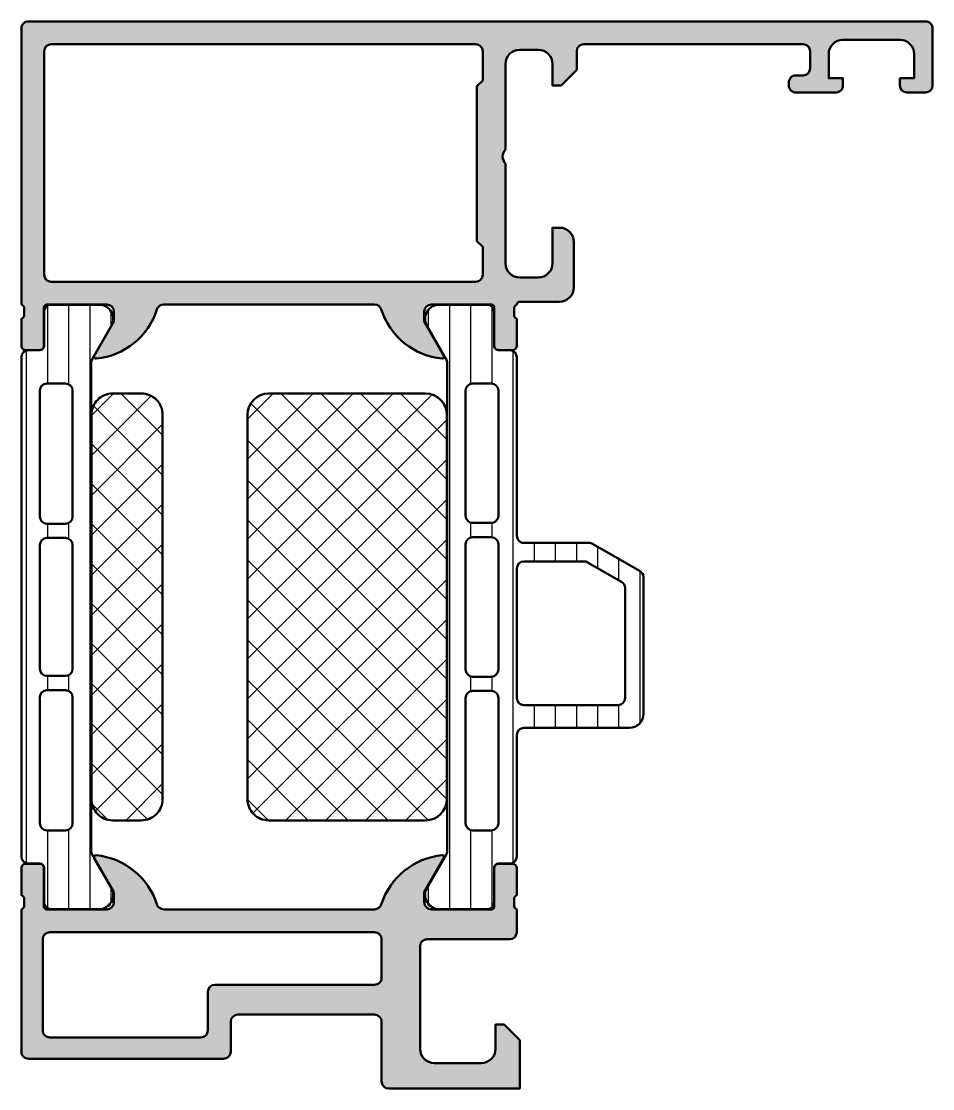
# Model space of a CAD drawing. Extents: x -39 to 25, y 0 to 75.
import ezdxf

# ---------------------------------------------------------------- set-up
doc = ezdxf.new("R2010")
doc.units = 0
for name, color, linetype, lineweight in [('0S-Alu contour', 7, 'Continuous', 50), ('0S-Alu hatch', 252, 'Continuous', 25), ('0S-Plastic contour', 254, 'Continuous', 50), ('0S-Plastic hatch', 253, 'Continuous', 25), ('0S-PT contour', 91, 'Continuous', 50), ('0S-PT hatch', 103, 'Continuous', 25)]:
    doc.layers.add(name, color=color, linetype=linetype, lineweight=lineweight)
pattern_1 = [(90, (0, 0), (-1.4859, 0), [])]
pattern_2 = [(135, (0, 0), (-1.403165018917055, -1.403165018917055), []), (225, (0, 0), (1.403165018917055, -1.403165018917055), [])]

# ---------------------------------------------------------------- blocks, each defined once
blk = doc.blocks.new('138400__D378C781_7FA8_4CEC_9BF6_702158DE0884_')
at = {"layer": '0S-Alu hatch'}
h = blk.add_hatch(color=256, dxfattribs=at)
edge = h.paths.add_edge_path()
edge.add_line((0, 72.9), (0, 71.60000000000001))
edge.add_line((0, 71.60000000000001), (-1.099999999999994, 70.5))
edge.add_line((-1.099999999999994, 70.5), (-1.699999999999995, 70.5))
edge.add_line((-1.699999999999995, 70.5), (-1.699999999999995, 72))
edge.add_arc((-2.699999999999995, 72), 1, 0, 90)
edge.add_line((-2.699999999999995, 73), (-3.999999999999992, 73))
edge.add_arc((-4, 72), 1, 89.99999999999959, 180)
edge.add_line((-5, 72), (-5, 66))
edge.add_arc((-4.474999999999994, 65.5), 0.7250000000000041, 136.3971810272967, 223.6028189727033)
edge.add_line((-5, 65), (-5, 58))
edge.add_arc((-4, 58), 1, 180, 270)
edge.add_line((-4, 57), (-2.699999999999995, 57))
edge.add_arc((-2.699999999999995, 58), 1, 270, 360)
edge.add_line((-1.699999999999995, 58), (-1.699999999999995, 60.5))
edge.add_line((-1.699999999999995, 60.5), (-1.199999999999995, 60.5))
edge.add_ellipse((-1.199999999999991, 59.49999999999999), major_axis=(-1.000000000000007, 0), ratio=1, start_angle=180, end_angle=270.0000000000002, ccw=False)
edge.add_line((-0.1999999999999815, 59.49999999999999), (-0.1999999999999886, 56.29999999999999))
edge.add_ellipse((-1.199999999999983, 56.29999999999999), major_axis=(-0.9999999999999944, 0), ratio=1, start_angle=89.99999999999932, end_angle=180, ccw=False)
edge.add_line((-1.199999999999995, 55.3), (-4, 55.30000000000001))
edge.add_arc((-4, 55.1), 0.2000000000000028, 90, 180)
edge.add_arc((-4.100000000000008, 54.81715728752538), 0.2999999999999976, 109.4712206344897, 180)
edge.add_line((-4.400000000000005, 54.81715728752538), (-4.399999999999998, 54.38284271247461))
edge.add_arc((-4.099999999999994, 54.38284271247461), 0.3000000000000043, 180, 250.5287793655075)
edge.add_line((-4.200000000000004, 54.1), (-4.200000000000002, 52.20000000000005))
edge.add_ellipse((-4.500000000000047, 52.20000000000004), major_axis=(-0.3000000000000451, 0), ratio=1, start_angle=90.00000000000239, end_angle=180, ccw=False)
edge.add_line((-4.500000000000035, 51.89999999999999), (-5.489999999999959, 51.9))
edge.add_ellipse((-5.489999999999964, 52.20000000000003), major_axis=(-0.3000000000000327, 0), ratio=1, start_angle=0, end_angle=90.00000000000102, ccw=False)
edge.add_line((-5.789999999999999, 52.20000000000004), (-5.789999999999999, 54.9))
edge.add_arc((-5.990000000000001, 54.90000000000001), 0.2000000000000028, 0, 89.99999999999797)
edge.add_line((-5.989999999999994, 55.10000000000001), (-10.19999999999999, 55.09999999999999))
edge.add_arc((-10.19999999999999, 54.59999999999999), 0.5, 89.99999999999959, 180)
edge.add_line((-10.69999999999999, 54.59999999999999), (-10.69999999999999, 53.9))
edge.add_line((-10.69999999999999, 53.9), (-9.318504542377632, 51.50717967697244))
edge.add_ellipse((-9.438119784648293, 51.43811978464829), major_axis=(-0.1381197846482973, 0), ratio=1, start_angle=84.37742244920759, end_angle=209.9999999999997, ccw=False)
edge.add_ellipse((-8.961776758826206, 56.2766088618478), major_axis=(-4.999999999999998, 0), ratio=1, start_angle=17.74841635607021, end_angle=84.37742244920668, ccw=False)
edge.add_arc((-14.19999999999999, 54.59999999999999), 0.499999999999996, 17.74841635607064, 90)
edge.add_line((-14.19999999999999, 55.09999999999998), (-29, 55.1))
edge.add_arc((-29.00000000000001, 54.59999999999999), 0.5, 89.99999999999959, 162.2515836439287)
edge.add_ellipse((-34.23822324117381, 56.27660886184782), major_axis=(-5.00000000000001, 0), ratio=1, start_angle=95.62257755079372, end_angle=162.2515836439298, ccw=False)
edge.add_ellipse((-33.76188021535172, 51.43811978464829), major_axis=(-0.138119784648289, 0), ratio=1, start_angle=-30.000000000005173, end_angle=95.62257755079861, ccw=False)
edge.add_line((-33.88149545762237, 51.50717967697245), (-32.50000000000001, 53.9))
edge.add_line((-32.50000000000001, 53.9), (-32.50000000000001, 54.6))
edge.add_arc((-33.00000000000001, 54.6), 0.5, 0, 90)
edge.add_line((-33.00000000000001, 55.1), (-37.21, 55.1))
edge.add_arc((-37.21, 54.9), 0.2000000000000028, 90, 180)
edge.add_line((-37.41, 54.9), (-37.41, 52.20000000000005))
edge.add_ellipse((-37.71000000000003, 52.20000000000003), major_axis=(-0.3000000000000256, 0), ratio=1, start_angle=89.99999999999733, end_angle=180, ccw=False)
edge.add_line((-37.71000000000004, 51.90000000000001), (-38.69999999999996, 51.90000000000001))
edge.add_ellipse((-38.69999999999997, 52.20000000000003), major_axis=(-0.3000000000000256, 0), ratio=1, start_angle=0, end_angle=90.00000000000267, ccw=False)
edge.add_line((-39, 52.20000000000005), (-39, 54.1))
edge.add_arc((-39.1, 54.38284271247462), 0.2999999999999976, 289.4712206344897, 360)
edge.add_line((-38.8, 54.38284271247462), (-38.8, 54.81715728752538))
edge.add_arc((-39.1, 54.81715728752538), 0.2999999999999971, 0, 70.5287793655103)
edge.add_line((-39, 55.1), (-39, 74.5))
edge.add_ellipse((-38.50000000000001, 74.50000000000001), major_axis=(-0.4999999999999929, 0), ratio=1, start_angle=269.9999999999992, end_angle=360, ccw=False)
edge.add_line((-38.5, 75), (24.50000000000001, 75))
edge.add_ellipse((24.50000000000001, 74.50000000000001), major_axis=(-0.4999999999999858, 0), ratio=1, start_angle=180, end_angle=270.0000000000004, ccw=False)
edge.add_line((25, 74.5), (25, 70.5))
edge.add_ellipse((24.50000000000001, 70.5), major_axis=(-0.4999999999999965, 0), ratio=1, start_angle=90.0000000000004, end_angle=180, ccw=False)
edge.add_line((24.50000000000001, 70), (23.2, 70))
edge.add_ellipse((23.20000000000002, 70.50000000000001), major_axis=(-0.5000000000000142, 0), ratio=1, start_angle=0, end_angle=89.9999999999975, ccw=False)
edge.add_line((22.70000000000001, 70.5), (22.70000000000001, 71))
edge.add_line((22.70000000000001, 71), (23.70000000000002, 71))
edge.add_line((23.70000000000002, 71), (23.70000000000002, 72.7))
edge.add_arc((22.70000000000002, 72.7), 1.000000000000007, 0, 90)
edge.add_line((22.70000000000002, 73.70000000000002), (18.69999999999999, 73.7))
edge.add_arc((18.7, 72.7), 1, 90.0000000000004, 180)
edge.add_line((17.7, 72.70000000000002), (17.7, 71))
edge.add_line((17.7, 71), (18.7, 71))
edge.add_line((18.7, 71), (18.7, 70.5))
edge.add_ellipse((18.2, 70.5), major_axis=(-0.4999999999999965, 0), ratio=1, start_angle=89.9999999999996, end_angle=180, ccw=False)
edge.add_line((18.2, 70), (15.4, 70))
edge.add_ellipse((15.4, 70.5), major_axis=(-0.5, 0), ratio=1, start_angle=0, end_angle=90.0000000000004, ccw=False)
edge.add_line((14.9, 70.5), (14.9, 70.7))
edge.add_ellipse((15.4, 70.7), major_axis=(-0.4999999999999965, 0), ratio=1, start_angle=269.9999999999996, end_angle=360, ccw=False)
edge.add_line((15.4, 71.2), (15.90000000000001, 71.2))
edge.add_arc((15.9, 71.7), 0.5, 270.0000000000008, 360)
edge.add_line((16.4, 71.69999999999999), (16.4, 72.9))
edge.add_arc((15.9, 72.9), 0.5, 0, 89.9999999999992)
edge.add_line((15.90000000000001, 73.4), (0.5, 73.4))
edge.add_arc((0.5, 72.9), 0.5, 90, 180)
edge = h.paths.add_edge_path()
edge.add_line((-7.099999999999994, 73.4), (-36.9, 73.4))
edge.add_arc((-36.9, 72.9), 0.5, 90, 180)
edge.add_line((-37.4, 72.9), (-37.4, 57.19999999999998))
edge.add_arc((-36.9, 57.19999999999998), 0.5, 180, 270)
edge.add_line((-36.9, 56.69999999999999), (-7.099999999999994, 56.69999999999999))
edge.add_arc((-7.099999999999994, 57.19999999999999), 0.5, 270, 360)
edge.add_line((-6.599999999999994, 57.19999999999999), (-6.599999999999994, 59.15))
edge.add_line((-6.599999999999994, 59.15), (-7, 59.55))
edge.add_line((-7, 59.55), (-7, 70.45))
edge.add_line((-7, 70.45), (-6.599999999999994, 70.85))
edge.add_line((-6.599999999999994, 70.85), (-6.599999999999994, 72.9))
edge.add_arc((-7.099999999999994, 72.9), 0.5, 0, 90)
at = {"layer": '0S-Alu contour', "color": 7}
for points in [[(-39, 55.1), (-39, 74.5)], [(-38.5, 75), (24.50000000000001, 75)], [(25, 74.5), (25, 70.5)], [(22.70000000000002, 73.70000000000002), (18.69999999999999, 73.7)], [(-37.4, 72.9), (-37.4, 57.19999999999998)], [(-7.099999999999994, 73.4), (-36.9, 73.4)], [(-6.599999999999994, 57.19999999999999), (-6.599999999999994, 59.15), (-7, 59.55), (-7, 70.45), (-6.599999999999994, 70.85), (-6.599999999999994, 72.9)], [(-2.699999999999995, 73), (-3.999999999999992, 73)], [(0, 72.9), (0, 71.60000000000001), (-1.099999999999994, 70.5), (-1.699999999999995, 70.5), (-1.699999999999995, 72)], [(15.90000000000001, 73.4), (0.5, 73.4)], [(16.4, 71.69999999999999), (16.4, 72.9)], [(17.7, 72.70000000000002), (17.7, 71), (18.7, 71), (18.7, 70.5)], [(22.70000000000001, 70.5), (22.70000000000001, 71), (23.70000000000002, 71), (23.70000000000002, 72.7)], [(-5, 72), (-5, 66)], [(14.9, 70.5), (14.9, 70.7)], [(15.4, 71.2), (15.90000000000001, 71.2)], [(18.2, 70), (15.4, 70)], [(24.50000000000001, 70), (23.2, 70)], [(-5, 65), (-5, 58)], [(-1.699999999999995, 58), (-1.699999999999995, 60.5), (-1.199999999999995, 60.5)], [(-0.1999999999999815, 59.49999999999999), (-0.1999999999999886, 56.29999999999999)], [(-36.9, 56.69999999999999), (-7.099999999999994, 56.69999999999999)], [(-4, 57), (-2.699999999999995, 57)], [(-38.8, 54.38284271247462), (-38.8, 54.81715728752538)], [(-37.41, 54.9), (-37.41, 52.20000000000005)], [(-33.00000000000001, 55.1), (-37.21, 55.1)], [(-14.19999999999999, 55.09999999999998), (-29, 55.1)], [(-5.989999999999994, 55.10000000000001), (-10.19999999999999, 55.09999999999999)], [(-5.789999999999999, 52.20000000000004), (-5.789999999999999, 54.9)], [(-4.400000000000005, 54.81715728752538), (-4.399999999999998, 54.38284271247461)], [(-1.199999999999995, 55.3), (-4, 55.30000000000001)], [(-39, 52.20000000000005), (-39, 54.1)], [(-33.88149545762237, 51.50717967697245), (-32.50000000000001, 53.9), (-32.50000000000001, 54.6)], [(-10.69999999999999, 54.59999999999999), (-10.69999999999999, 53.9), (-9.318504542377632, 51.50717967697244)], [(-4.200000000000004, 54.1), (-4.200000000000002, 52.20000000000005)], [(-37.71000000000004, 51.90000000000001), (-38.69999999999996, 51.90000000000001)], [(-4.500000000000035, 51.89999999999999), (-5.489999999999959, 51.9)]]:
    blk.add_lwpolyline(points, dxfattribs=at)
at = {"layer": '0S-Alu contour', "color": 7, "extrusion": (0, 0, -1)}
for centre, radius, start, end in [((38.50000000000001, 74.50000000000001), 0.4999999999999929, 0, 90.00000000000081), ((-24.50000000000001, 74.50000000000001), 0.4999999999999858, 89.99999999999959, 180), ((-15.4, 70.7), 0.4999999999999965, 0, 90.0000000000004), ((-15.4, 70.5), 0.5, 269.9999999999996, 0), ((-18.2, 70.5), 0.4999999999999965, 180, 270.0000000000004), ((-23.20000000000002, 70.50000000000001), 0.5000000000000142, 270.0000000000025, 0), ((-24.50000000000001, 70.5), 0.4999999999999965, 180, 269.9999999999996), ((1.199999999999991, 59.49999999999999), 1.000000000000007, 89.99999999999979, 180), ((1.199999999999983, 56.29999999999999), 0.9999999999999944, 180, 270.0000000000007), ((34.23822324117381, 56.27660886184782), 5.00000000000001, 197.7484163560703, 264.3774224492063), ((8.961776758826206, 56.2766088618478), 4.999999999999998, 275.6225775507933, 342.2515836439298), ((38.69999999999997, 52.20000000000003), 0.3000000000000256, 269.9999999999973, 0), ((37.71000000000003, 52.20000000000003), 0.3000000000000256, 180, 270.0000000000027), ((5.489999999999964, 52.20000000000003), 0.3000000000000327, 269.999999999999, 0), ((4.500000000000047, 52.20000000000004), 0.3000000000000451, 180, 269.9999999999976), ((33.76188021535172, 51.43811978464829), 0.138119784648289, 264.3774224492014, 30.00000000000521), ((9.438119784648293, 51.43811978464829), 0.1381197846482973, 150.0000000000003, 275.6225775507925)]:
    blk.add_arc(centre, radius, start, end, dxfattribs=at)
at = {"layer": '0S-Alu contour', "color": 7}
for centre, radius, start, end in [((18.7, 72.7), 1, 90.0000000000004, 180), ((22.70000000000002, 72.7), 1.000000000000007, 0, 90), ((-36.9, 72.9), 0.5, 90, 180), ((-7.099999999999994, 72.9), 0.5, 0, 90), ((-4, 72), 1, 89.99999999999959, 180), ((-2.699999999999995, 72), 1, 0, 90), ((0.5, 72.9), 0.5, 90, 180), ((15.9, 72.9), 0.5, 0, 89.9999999999992), ((15.9, 71.7), 0.5, 270.0000000000008, 0), ((-4.474999999999994, 65.5), 0.7250000000000041, 136.3971810272967, 223.6028189727033), ((-4, 58), 1, 180, 270), ((-2.699999999999995, 58), 1, 270, 0), ((-36.9, 57.19999999999998), 0.5, 180, 270), ((-7.099999999999994, 57.19999999999999), 0.5, 270, 0), ((-39.1, 54.81715728752538), 0.2999999999999971, 0, 70.5287793655103), ((-37.21, 54.9), 0.2000000000000028, 90, 180), ((-33.00000000000001, 54.6), 0.5, 0, 90), ((-29.00000000000001, 54.59999999999999), 0.5, 89.99999999999959, 162.2515836439287), ((-14.19999999999999, 54.59999999999999), 0.499999999999996, 17.74841635607064, 90), ((-10.19999999999999, 54.59999999999999), 0.5, 89.99999999999959, 180), ((-5.990000000000001, 54.90000000000001), 0.2000000000000028, 0, 89.99999999999797), ((-4.100000000000008, 54.81715728752538), 0.2999999999999976, 109.4712206344897, 180), ((-4, 55.1), 0.2000000000000028, 90, 180), ((-39.1, 54.38284271247462), 0.2999999999999976, 289.4712206344897, 0), ((-4.099999999999994, 54.38284271247461), 0.3000000000000043, 180, 250.5287793655075)]:
    blk.add_arc(centre, radius, start, end, dxfattribs=at)
blk = doc.blocks.new('278259__9DA63915_73F5_486A_BF5D_481E391DD0F0___02568D2D_5A4B_459D_9251_1AAF3E02146F_')
at = {"layer": '0S-Plastic hatch'}
h = blk.add_hatch(dxfattribs=at)
h.set_pattern_fill('ANSI31', color=256, scale=0.4680000000000001, angle=45, style=0)
h.set_pattern_definition(pattern_1)
edge = h.paths.add_edge_path()
edge.add_line((1.116025403784441, 38.28301270189222), (4.450000000000002, 36.35814157129579))
edge.add_ellipse((4.200000000000002, 35.92512886940357), major_axis=(-0.4999999999999984, 0), ratio=1, start_angle=180, end_angle=240.00000000000028, ccw=False)
edge.add_line((4.700000000000001, 35.92512886940357), (4.700000000000002, 26.35))
edge.add_ellipse((3.700000000000002, 26.35), major_axis=(-1.000000000000001, 0), ratio=1, start_angle=90, end_angle=180, ccw=False)
edge.add_line((3.700000000000002, 25.35), (-3.700000000000002, 25.34999999999999))
edge.add_arc((-3.700000000000001, 24.84999999999999), 0.5, 90.00000000000018, 180)
edge.add_line((-4.200000000000001, 24.84999999999999), (-4.200000000000002, 16.30999999999999))
edge.add_ellipse((-4.700000000000002, 16.31), major_axis=(-0.5, 0), ratio=1, start_angle=90, end_angle=180, ccw=False)
edge.add_line((-4.700000000000002, 15.81), (-5.500000000000007, 15.80999999999999))
edge.add_arc((-5.500000000000006, 15.51), 0.2999999999999971, 90.00000000000018, 180)
edge.add_line((-5.800000000000004, 15.51), (-5.800000000000004, 13.10999999999999))
edge.add_ellipse((-6.299999999999997, 13.11), major_axis=(-0.4999999999999992, 0), ratio=1, start_angle=89.9999999999992, end_angle=180, ccw=False)
edge.add_line((-6.300000000000004, 12.61), (-9.643449007382994, 12.60999999999999))
edge.add_ellipse((-9.643449007382994, 13.60999999999999), major_axis=(-1, 0), ratio=1, start_angle=-30.000000000000114, end_angle=90, ccw=False)
edge.add_line((-10.50947441116743, 14.10999999999999), (-9.166987298107784, 16.43525588832575))
edge.add_arc((-9.600000000000055, 16.68525588832575), 0.5000000000000459, 330.0000000000026, 360)
edge.add_line((-9.100000000000009, 16.68525588832575), (-9.099999999999998, 51.01474411167423))
edge.add_arc((-9.599999999999971, 51.01474411167424), 0.4999999999999752, 0, 30.00000000000064)
edge.add_line((-9.166987298107777, 51.26474411167423), (-10.50947441116742, 53.58999999999999))
edge.add_ellipse((-9.643449007382983, 54.08999999999998), major_axis=(-0.9999999999999989, 0), ratio=1, start_angle=-90, end_angle=30.000000000000227, ccw=False)
edge.add_line((-9.643449007382982, 55.08999999999999), (-6.299999999999997, 55.08999999999999))
edge.add_ellipse((-6.299999999999997, 54.58999999999999), major_axis=(-0.5, 0), ratio=1, start_angle=180, end_angle=270, ccw=False)
edge.add_line((-5.799999999999997, 54.58999999999999), (-5.799999999999997, 52.18999999999998))
edge.add_arc((-5.499999999999996, 52.18999999999999), 0.3000000000000007, 180, 269.9999999999993)
edge.add_line((-5.5, 51.88999999999999), (-4.699999999999995, 51.88999999999999))
edge.add_ellipse((-4.699999999999995, 51.38999999999999), major_axis=(-0.5, 0), ratio=1, start_angle=180, end_angle=270, ccw=False)
edge.add_line((-4.199999999999995, 51.38999999999999), (-4.200000000000002, 38.85))
edge.add_arc((-3.700000000000008, 38.84999999999999), 0.4999999999999947, 180, 270.0000000000006)
edge.add_line((-3.700000000000002, 38.34999999999999), (0.866025403784441, 38.34999999999999))
edge.add_ellipse((0.866025403784441, 37.85), major_axis=(-0.5, 0), ratio=1, start_angle=240.00000000000028, end_angle=270, ccw=False)
edge = h.paths.add_edge_path()
edge.add_line((0.5176914536239821, 37.05), (-3.700000000000002, 37.05))
edge.add_arc((-3.700000000000002, 36.55), 0.5, 90, 180)
edge.add_line((-4.200000000000002, 36.55), (-4.200000000000002, 27.44999999999999))
edge.add_arc((-3.700000000000002, 27.44999999999999), 0.5, 180, 270)
edge.add_line((-3.700000000000002, 26.94999999999999), (2.899999999999998, 26.94999999999999))
edge.add_arc((2.899999999999998, 27.44999999999999), 0.5000000000000009, 270, 360)
edge.add_line((3.400000000000005, 27.44999999999999), (3.399999999999999, 35.17457351945706))
edge.add_arc((2.899999999999998, 35.17457351945706), 0.5000000000000008, 0, 59.99999999999915)
edge.add_line((3.150000000000005, 35.60758622134927), (0.7676914536239825, 36.98301270189221))
edge.add_arc((0.5176914536239821, 36.55), 0.5, 59.99999999999982, 90)
edge = h.paths.add_edge_path()
edge.add_line((-6, 38.75), (-7.300000000000004, 38.75))
edge.add_arc((-7.300000000000004, 38.25), 0.5, 90, 180)
edge.add_line((-7.800000000000004, 38.25), (-7.800000000000004, 29.44999999999999))
edge.add_arc((-7.300000000000004, 29.44999999999999), 0.5, 180, 270)
edge.add_line((-7.300000000000004, 28.94999999999999), (-6, 28.94999999999999))
edge.add_arc((-6, 29.44999999999999), 0.5, 270, 360)
edge.add_line((-5.5, 29.44999999999999), (-5.5, 38.25))
edge.add_arc((-6, 38.25), 0.5, 0, 90)
edge = h.paths.add_edge_path()
edge.add_line((-6, 27.95), (-7.300000000000004, 27.95))
edge.add_arc((-7.300000000000004, 27.44999999999999), 0.5000000000000009, 90, 180)
edge.add_line((-7.800000000000004, 27.44999999999999), (-7.800000000000004, 18.64999999999999))
edge.add_arc((-7.300000000000004, 18.64999999999999), 0.5, 180, 270)
edge.add_line((-7.300000000000004, 18.14999999999999), (-6, 18.14999999999999))
edge.add_arc((-6.000000000000007, 18.64999999999999), 0.5000000000000009, 270.0000000000008, 360)
edge.add_line((-5.5, 18.64999999999999), (-5.499999999999996, 27.44999999999999))
edge.add_arc((-6, 27.44999999999999), 0.5000000000000036, 0, 90)
edge = h.paths.add_edge_path()
edge.add_arc((-7.300000000000004, 49.05), 0.5, 90, 180)
edge.add_line((-7.800000000000004, 49.05), (-7.800000000000004, 40.25))
edge.add_arc((-7.300000000000004, 40.25), 0.5, 180, 270)
edge.add_line((-7.300000000000004, 39.75), (-6, 39.75))
edge.add_arc((-6, 40.25), 0.5, 270, 360)
edge.add_line((-5.5, 40.25), (-5.5, 49.05))
edge.add_arc((-6, 49.05), 0.5, 0, 90)
edge.add_line((-6, 49.55), (-7.300000000000004, 49.55))
at = {"layer": '0S-Alu contour', "color": 7}
for points in [[(-6, 49.55), (-7.300000000000004, 49.55)], [(-7.800000000000004, 49.05), (-7.800000000000004, 40.25)], [(-5.5, 40.25), (-5.5, 49.05)], [(-7.300000000000004, 39.75), (-6, 39.75)], [(-6, 38.75), (-7.300000000000004, 38.75)], [(-7.800000000000004, 38.25), (-7.800000000000004, 29.44999999999999)], [(-5.5, 29.44999999999999), (-5.5, 38.25)], [(0.5176914536239821, 37.05), (-3.700000000000002, 37.05)], [(3.150000000000005, 35.60758622134927), (0.7676914536239825, 36.98301270189221)], [(-4.200000000000002, 36.55), (-4.200000000000002, 27.44999999999999)], [(3.400000000000005, 27.44999999999999), (3.399999999999999, 35.17457351945706)], [(-7.300000000000004, 28.94999999999999), (-6, 28.94999999999999)], [(-6, 27.95), (-7.300000000000004, 27.95)], [(-7.800000000000004, 27.44999999999999), (-7.800000000000004, 18.64999999999999)], [(-5.5, 18.64999999999999), (-5.499999999999996, 27.44999999999999)], [(-3.700000000000002, 26.94999999999999), (2.899999999999998, 26.94999999999999)], [(-7.300000000000004, 18.14999999999999), (-6, 18.14999999999999)]]:
    blk.add_lwpolyline(points, dxfattribs=at)
for centre, radius, start, end in [((-7.300000000000004, 49.05), 0.5, 90, 180), ((-6, 49.05), 0.5, 0, 90), ((-7.300000000000004, 40.25), 0.5, 180, 270), ((-6, 40.25), 0.5, 270, 0), ((-7.300000000000004, 38.25), 0.5, 90, 180), ((-6, 38.25), 0.5, 0, 90), ((-3.700000000000002, 36.55), 0.5, 90, 180), ((0.5176914536239821, 36.55), 0.5, 59.99999999999982, 90), ((2.899999999999998, 35.17457351945706), 0.5000000000000008, 0, 59.99999999999915), ((-7.300000000000004, 29.44999999999999), 0.5, 180, 270), ((-6, 29.44999999999999), 0.5, 270, 0), ((-7.300000000000004, 27.44999999999999), 0.5000000000000009, 90, 180), ((-6, 27.44999999999999), 0.5000000000000036, 0, 90), ((-3.700000000000002, 27.44999999999999), 0.5, 180, 270), ((2.899999999999998, 27.44999999999999), 0.5000000000000009, 270, 0), ((-7.300000000000004, 18.64999999999999), 0.5, 180, 270), ((-6.000000000000007, 18.64999999999999), 0.5000000000000009, 270.0000000000008, 0)]:
    blk.add_arc(centre, radius, start, end, dxfattribs=at)
at = {"layer": '0S-Plastic contour', "color": 7}
for points in [[(-9.643449007382982, 55.08999999999999), (-6.299999999999997, 55.08999999999999)], [(-5.799999999999997, 54.58999999999999), (-5.799999999999997, 52.18999999999998)], [(-9.166987298107777, 51.26474411167423), (-10.50947441116742, 53.58999999999999)], [(-5.5, 51.88999999999999), (-4.699999999999995, 51.88999999999999)], [(-9.100000000000009, 16.68525588832575), (-9.099999999999998, 51.01474411167423)], [(-4.199999999999995, 51.38999999999999), (-4.200000000000002, 38.85)], [(-3.700000000000002, 38.34999999999999), (0.866025403784441, 38.34999999999999)], [(1.116025403784441, 38.28301270189222), (4.450000000000002, 36.35814157129579)], [(4.700000000000001, 35.92512886940357), (4.700000000000002, 26.35)], [(-4.200000000000001, 24.84999999999999), (-4.200000000000002, 16.30999999999999)], [(3.700000000000002, 25.35), (-3.700000000000002, 25.34999999999999)], [(-10.50947441116743, 14.10999999999999), (-9.166987298107784, 16.43525588832575)], [(-4.700000000000002, 15.81), (-5.500000000000007, 15.80999999999999)], [(-5.800000000000004, 15.51), (-5.800000000000004, 13.10999999999999)], [(-6.300000000000004, 12.61), (-9.643449007382994, 12.60999999999999)]]:
    blk.add_lwpolyline(points, dxfattribs=at)
at = {"layer": '0S-Plastic contour', "color": 7, "extrusion": (0, 0, -1)}
for centre, radius, start, end in [((9.643449007382983, 54.08999999999998), 0.9999999999999989, 329.9999999999999, 90.0000000000001), ((6.299999999999997, 54.58999999999999), 0.5, 90, 180), ((4.699999999999995, 51.38999999999999), 0.5, 90, 180), ((-0.866025403784441, 37.85), 0.5, 90, 119.9999999999997), ((-4.200000000000002, 35.92512886940357), 0.4999999999999984, 119.9999999999997, 180), ((-3.700000000000002, 26.35), 1.000000000000001, 180, 270), ((4.700000000000002, 16.31), 0.5, 180, 270), ((9.643449007382994, 13.60999999999999), 1, 270, 30.00000000000019), ((6.299999999999997, 13.11), 0.4999999999999992, 180, 270.0000000000008)]:
    blk.add_arc(centre, radius, start, end, dxfattribs=at)
at = {"layer": '0S-Plastic contour', "color": 7}
for centre, radius, start, end in [((-5.499999999999996, 52.18999999999999), 0.3000000000000007, 180, 269.9999999999993), ((-9.599999999999971, 51.01474411167424), 0.4999999999999752, 0, 30.00000000000064), ((-3.700000000000008, 38.84999999999999), 0.4999999999999947, 180, 270.0000000000006), ((-3.700000000000001, 24.84999999999999), 0.5, 90.00000000000018, 180), ((-9.600000000000055, 16.68525588832575), 0.5000000000000459, 330.0000000000026, 0), ((-5.500000000000006, 15.51), 0.2999999999999971, 90.00000000000018, 180)]:
    blk.add_arc(centre, radius, start, end, dxfattribs=at)
blk = doc.blocks.new('138410__07ED60C8_F1CC_44CD_A7C6_47CA722E3F55_')
at = {"layer": '0S-Alu hatch'}
h = blk.add_hatch(color=256, dxfattribs=at)
edge = h.paths.add_edge_path()
edge.add_line((-5.099999999999994, 4.5), (-3.999999999999992, 3.399999999999999))
edge.add_line((-3.999999999999992, 3.399999999999999), (-3.999999999999992, 0))
edge.add_line((-3.999999999999992, 0), (-13.2, 0))
edge.add_ellipse((-13.19999999999999, 0.4999999999999952), major_axis=(-0.4999999999999952, 0), ratio=1, start_angle=0, end_angle=89.9999999999996, ccw=False)
edge.add_line((-13.69999999999999, 0.4999999999999965), (-13.69999999999999, 4.700000000000005))
edge.add_arc((-14.19999999999999, 4.700000000000004), 0.5, 0, 90)
edge.add_line((-14.19999999999999, 5.200000000000004), (-23.8, 5.200000000000004))
edge.add_arc((-23.8, 4.700000000000004), 0.5, 90, 180)
edge.add_line((-24.3, 4.700000000000004), (-24.3, 2.600000000000004))
edge.add_ellipse((-24.8, 2.600000000000005), major_axis=(-0.5, 0), ratio=1, start_angle=90, end_angle=180, ccw=False)
edge.add_line((-24.8, 2.100000000000004), (-38.5, 2.099999999999999))
edge.add_ellipse((-38.50000000000001, 2.599999999999994), major_axis=(-0.4999999999999947, 0), ratio=1, start_angle=0, end_angle=90.0000000000008, ccw=False)
edge.add_line((-39, 2.599999999999999), (-39, 12.6))
edge.add_arc((-39.1, 12.88284271247462), 0.2999999999999999, 289.471220634491, 360)
edge.add_line((-38.80000000000001, 12.88284271247462), (-38.8, 13.31715728752538))
edge.add_arc((-39.1, 13.31715728752538), 0.2999999999999971, 0, 70.5287793655088)
edge.add_line((-39, 13.6), (-39, 15.49999999999996))
edge.add_ellipse((-38.69999999999997, 15.49999999999996), major_axis=(-0.3000000000000327, 0), ratio=1, start_angle=269.99999999999864, end_angle=360, ccw=False)
edge.add_line((-38.69999999999996, 15.8), (-37.71000000000004, 15.8))
edge.add_ellipse((-37.71000000000004, 15.49999999999996), major_axis=(-0.3000000000000344, 0), ratio=1, start_angle=180, end_angle=270.00000000000136, ccw=False)
edge.add_line((-37.41, 15.49999999999996), (-37.41, 12.8))
edge.add_arc((-37.21, 12.8), 0.2000000000000028, 180, 270)
edge.add_line((-37.21, 12.6), (-33.00000000000001, 12.6))
edge.add_arc((-33.00000000000001, 13.1), 0.5000000000000018, 270, 360)
edge.add_line((-32.50000000000001, 13.1), (-32.50000000000001, 13.8))
edge.add_line((-32.50000000000001, 13.8), (-33.88149545762237, 16.19282032302755))
edge.add_ellipse((-33.7618802153517, 16.2618802153517), major_axis=(-0.1381197846483035, 0), ratio=1, start_angle=-95.62257755078917, end_angle=29.99999999999818, ccw=False)
edge.add_ellipse((-34.23822324117381, 11.42339113815218), major_axis=(-5.000000000000012, 0), ratio=1, start_angle=197.7484163560702, end_angle=264.3774224492064, ccw=False)
edge.add_arc((-29, 13.1), 0.4999999999999972, 197.7484163560695, 269.9999999999996)
edge.add_line((-29, 12.6), (-14.19999999999999, 12.6))
edge.add_arc((-14.19999999999999, 13.1), 0.5, 270, 342.2515836439297)
edge.add_ellipse((-8.961776758826193, 11.42339113815219), major_axis=(-4.999999999999996, 0), ratio=1, start_angle=275.6225775507935, end_angle=342.25158364392996, ccw=False)
edge.add_ellipse((-9.438119784648292, 16.2618802153517), major_axis=(-0.1381197846482949, 0), ratio=1, start_angle=149.9999999999984, end_angle=275.6225775507932, ccw=False)
edge.add_line((-9.318504542377635, 16.19282032302756), (-10.69999999999999, 13.8))
edge.add_line((-10.69999999999999, 13.8), (-10.69999999999999, 13.1))
edge.add_arc((-10.19999999999999, 13.1), 0.5, 180, 270.0000000000004)
edge.add_line((-10.19999999999999, 12.6), (-5.989999999999994, 12.6))
edge.add_arc((-5.990000000000001, 12.8), 0.1999999999999975, 270.0000000000021, 360)
edge.add_line((-5.790000000000004, 12.8), (-5.789999999999999, 15.49999999999996))
edge.add_ellipse((-5.489999999999959, 15.49999999999996), major_axis=(-0.3000000000000398, 0), ratio=1, start_angle=270, end_angle=360, ccw=False)
edge.add_line((-5.489999999999959, 15.8), (-4.500000000000035, 15.8))
edge.add_ellipse((-4.500000000000035, 15.49999999999997), major_axis=(-0.3000000000000327, 0), ratio=1, start_angle=180, end_angle=270, ccw=False)
edge.add_line((-4.200000000000002, 15.49999999999996), (-4.200000000000002, 13.6))
edge.add_arc((-4.099999999999994, 13.31715728752538), 0.3000000000000007, 109.4712206344924, 180)
edge.add_line((-4.399999999999994, 13.31715728752538), (-4.399999999999998, 12.88284271247462))
edge.add_arc((-4.099999999999994, 12.88284271247461), 0.3000000000000043, 180, 250.5287793655078)
edge.add_line((-4.200000000000002, 12.59999999999999), (-4.199999999999995, 11))
edge.add_ellipse((-4.699999999999996, 11), major_axis=(-0.5000000000000009, 0), ratio=1, start_angle=90.00000000000011, end_angle=180, ccw=False)
edge.add_line((-4.699999999999995, 10.5), (-10.49999999999999, 10.5))
edge.add_arc((-10.49999999999999, 10), 0.5, 90, 180)
edge.add_line((-10.99999999999999, 10), (-10.99999999999999, 2.8))
edge.add_arc((-9.999999999999996, 2.799999999999999), 1, 180, 270)
edge.add_line((-9.999999999999996, 1.799999999999999), (-6.699999999999995, 1.800000000000001))
edge.add_arc((-6.699999999999995, 2.8), 0.9999999999999996, 270, 360)
edge.add_line((-5.699999999999995, 2.8), (-5.699999999999995, 4.5))
edge.add_line((-5.699999999999995, 4.5), (-5.099999999999994, 4.5))
edge = h.paths.add_edge_path()
edge.add_line((-14.19999999999999, 11), (-37, 11))
edge.add_arc((-37, 10.5), 0.5, 90, 180)
edge.add_line((-37.5, 10.5), (-37.5, 4.099999999999998))
edge.add_arc((-37, 4.099999999999998), 0.5, 180, 270)
edge.add_line((-37, 3.599999999999998), (-26.4, 3.600000000000003))
edge.add_arc((-26.4, 4.100000000000004), 0.5000000000000009, 270, 360)
edge.add_line((-25.9, 4.100000000000004), (-25.9, 6.800000000000004))
edge.add_ellipse((-25.4, 6.800000000000006), major_axis=(-0.4999999999999983, 0), ratio=1, start_angle=270.0000000000004, end_angle=360, ccw=False)
edge.add_line((-25.4, 7.300000000000004), (-14.19999999999999, 7.300000000000005))
edge.add_arc((-14.19999999999999, 7.800000000000007), 0.5000000000000027, 269.9999999999996, 360)
edge.add_line((-13.69999999999998, 7.800000000000007), (-13.69999999999999, 10.5))
edge.add_arc((-14.19999999999999, 10.5), 0.5, 0, 90)
at = {"layer": '0S-Alu contour', "color": 7}
for points in [[(-38.69999999999996, 15.8), (-37.71000000000004, 15.8)], [(-32.50000000000001, 13.1), (-32.50000000000001, 13.8), (-33.88149545762237, 16.19282032302755)], [(-9.318504542377635, 16.19282032302756), (-10.69999999999999, 13.8), (-10.69999999999999, 13.1)], [(-5.489999999999959, 15.8), (-4.500000000000035, 15.8)], [(-39, 13.6), (-39, 15.49999999999996)], [(-37.41, 15.49999999999996), (-37.41, 12.8)], [(-5.790000000000004, 12.8), (-5.789999999999999, 15.49999999999996)], [(-4.200000000000002, 15.49999999999996), (-4.200000000000002, 13.6)], [(-38.80000000000001, 12.88284271247462), (-38.8, 13.31715728752538)], [(-4.399999999999994, 13.31715728752538), (-4.399999999999998, 12.88284271247462)], [(-39, 2.599999999999999), (-39, 12.6)], [(-37.21, 12.6), (-33.00000000000001, 12.6)], [(-29, 12.6), (-14.19999999999999, 12.6)], [(-10.19999999999999, 12.6), (-5.989999999999994, 12.6)], [(-4.200000000000002, 12.59999999999999), (-4.199999999999995, 11)], [(-14.19999999999999, 11), (-37, 11)], [(-37.5, 10.5), (-37.5, 4.099999999999998)], [(-13.69999999999998, 7.800000000000007), (-13.69999999999999, 10.5)], [(-10.99999999999999, 10), (-10.99999999999999, 2.8)], [(-4.699999999999995, 10.5), (-10.49999999999999, 10.5)], [(-25.9, 4.100000000000004), (-25.9, 6.800000000000004)], [(-25.4, 7.300000000000004), (-14.19999999999999, 7.300000000000005)], [(-24.3, 4.700000000000004), (-24.3, 2.600000000000004)], [(-14.19999999999999, 5.200000000000004), (-23.8, 5.200000000000004)], [(-13.69999999999999, 0.4999999999999965), (-13.69999999999999, 4.700000000000005)], [(-5.099999999999994, 4.5), (-3.999999999999992, 3.399999999999999), (-3.999999999999992, 0), (-13.2, 0)], [(-5.699999999999995, 2.8), (-5.699999999999995, 4.5), (-5.099999999999994, 4.5)], [(-37, 3.599999999999998), (-26.4, 3.600000000000003)], [(-24.8, 2.100000000000004), (-38.5, 2.099999999999999)], [(-9.999999999999996, 1.799999999999999), (-6.699999999999995, 1.800000000000001)]]:
    blk.add_lwpolyline(points, dxfattribs=at)
at = {"layer": '0S-Alu contour', "color": 7, "extrusion": (0, 0, -1)}
for centre, radius, start, end in [((38.69999999999997, 15.49999999999996), 0.3000000000000327, 0, 90.00000000000136), ((37.71000000000004, 15.49999999999996), 0.3000000000000345, 89.99999999999864, 180), ((33.7618802153517, 16.2618802153517), 0.1381197846483035, 330.0000000000018, 95.62257755078915), ((34.23822324117381, 11.42339113815218), 5.000000000000012, 95.62257755079361, 162.2515836439298), ((8.961776758826193, 11.42339113815219), 4.999999999999997, 17.74841635607006, 84.37742244920649), ((9.438119784648292, 16.2618802153517), 0.1381197846482949, 84.37742244920679, 210.0000000000017), ((5.489999999999959, 15.49999999999996), 0.3000000000000398, 0, 90), ((4.500000000000035, 15.49999999999997), 0.3000000000000327, 90, 180), ((4.699999999999996, 11), 0.5000000000000009, 180, 269.9999999999999), ((25.4, 6.800000000000006), 0.4999999999999983, 0, 89.99999999999959), ((38.50000000000001, 2.599999999999994), 0.4999999999999947, 269.9999999999992, 0), ((24.8, 2.600000000000005), 0.5, 180, 270), ((13.19999999999999, 0.4999999999999952), 0.4999999999999952, 270.0000000000004, 0)]:
    blk.add_arc(centre, radius, start, end, dxfattribs=at)
at = {"layer": '0S-Alu contour', "color": 7}
for centre, radius, start, end in [((-39.1, 13.31715728752538), 0.2999999999999971, 0, 70.5287793655088), ((-4.099999999999994, 13.31715728752538), 0.3000000000000007, 109.4712206344924, 180), ((-39.1, 12.88284271247462), 0.2999999999999999, 289.471220634491, 0), ((-37.21, 12.8), 0.2000000000000028, 180, 270), ((-33.00000000000001, 13.1), 0.5000000000000018, 270, 0), ((-29, 13.1), 0.4999999999999972, 197.7484163560695, 269.9999999999996), ((-14.19999999999999, 13.1), 0.5, 270, 342.2515836439297), ((-10.19999999999999, 13.1), 0.5, 180, 270.0000000000004), ((-5.990000000000001, 12.8), 0.1999999999999975, 270.0000000000021, 0), ((-4.099999999999994, 12.88284271247461), 0.3000000000000043, 180, 250.5287793655078), ((-37, 10.5), 0.5, 90, 180), ((-14.19999999999999, 10.5), 0.5, 0, 90), ((-10.49999999999999, 10), 0.5, 90, 180), ((-14.19999999999999, 7.800000000000007), 0.5000000000000027, 269.9999999999996, 0), ((-23.8, 4.700000000000004), 0.5, 90, 180), ((-14.19999999999999, 4.700000000000004), 0.5, 0, 90), ((-37, 4.099999999999998), 0.5, 180, 270), ((-26.4, 4.100000000000004), 0.5000000000000009, 270, 0), ((-9.999999999999996, 2.799999999999999), 1, 180, 270), ((-6.699999999999995, 2.8), 0.9999999999999996, 270, 0)]:
    blk.add_arc(centre, radius, start, end, dxfattribs=at)
blk = doc.blocks.new('494320__D143A149_6676_4BBC_AF52_6B2633C72847_')
at = {"layer": '0S-PT hatch'}
h = blk.add_hatch(dxfattribs=at)
h.set_pattern_fill('ANSI37', color=256, scale=0.625, angle=90, style=0)
h.set_pattern_definition(pattern_2)
edge = h.paths.add_edge_path()
edge.add_line((-10.62000000000001, 48.84999999999999), (-21.62, 48.84999999999998))
edge.add_arc((-21.62, 47.34999999999998), 1.5, 90, 180)
edge.add_line((-23.12000000000001, 47.34999999999998), (-23.11999999999999, 20.34999999999999))
edge.add_arc((-21.62, 20.34999999999999), 1.5, 180, 270.0000000000001)
edge.add_line((-21.61999999999999, 18.84999999999999), (-10.61999999999999, 18.84999999999999))
edge.add_arc((-10.61999999999999, 20.35), 1.5, 270, 360)
edge.add_line((-9.119999999999992, 20.35), (-9.120000000000008, 47.34999999999999))
edge.add_arc((-10.62000000000001, 47.34999999999999), 1.5, 0, 90)
at = {"layer": '0S-PT contour', "color": 7}
for points in [[(-10.62000000000001, 48.84999999999999), (-21.62, 48.84999999999998)], [(-23.12000000000001, 47.34999999999998), (-23.11999999999999, 20.34999999999999)], [(-9.119999999999992, 20.35), (-9.120000000000008, 47.34999999999999)], [(-21.61999999999999, 18.84999999999999), (-10.61999999999999, 18.84999999999999)]]:
    blk.add_lwpolyline(points, dxfattribs=at)
for centre, start, end in [((-21.62, 47.34999999999998), 90, 180), ((-10.62000000000001, 47.34999999999999), 0, 90), ((-21.62, 20.34999999999999), 180, 270.0000000000001), ((-10.61999999999999, 20.35), 270, 0)]:
    blk.add_arc(centre, 1.5, start, end, dxfattribs=at)
blk = doc.blocks.new('278259__E9B5B58C_63BE_4EE2_99EC_AE0BD309A757___06AF1A85_EAD3_42A1_A939_2651EB700DBB_')
at = {"layer": '0S-Plastic hatch'}
h = blk.add_hatch(dxfattribs=at)
h.set_pattern_fill('ANSI31', color=256, scale=0.4680000000000001, angle=45, style=0)
h.set_pattern_definition(pattern_1)
edge = h.paths.add_edge_path()
edge.add_ellipse((-38.49999999999996, 51.38999999999999), major_axis=(-0.5000000000000142, 0), ratio=1, start_angle=270.0000000000008, end_angle=360, ccw=False)
edge.add_line((-38.49999999999997, 51.89), (-37.69999999999998, 51.89000000000001))
edge.add_arc((-37.69999999999998, 52.19), 0.29999999999999, 270, 360)
edge.add_line((-37.39999999999998, 52.19), (-37.39999999999998, 54.59000000000002))
edge.add_ellipse((-36.89999999999998, 54.59000000000001), major_axis=(-0.5, 0), ratio=1, start_angle=269.9999999999992, end_angle=360, ccw=False)
edge.add_line((-36.89999999999997, 55.09000000000001), (-33.54999999999999, 55.09000000000002))
edge.add_ellipse((-33.55, 54.09), major_axis=(-1.000000000000014, 0), ratio=1, start_angle=150.0000000000006, end_angle=269.9999999999992, ccw=False)
edge.add_line((-32.68397459621553, 53.59), (-34.0330127018922, 51.25339745962158))
edge.add_arc((-33.59999999999998, 51.00339745962156), 0.5000000000000112, 149.9999999999988, 180)
edge.add_line((-34.09999999999999, 51.00339745962156), (-34.09999999999997, 16.69660254037843))
edge.add_arc((-33.59999999999999, 16.69660254037844), 0.4999999999999787, 180, 210.0000000000017)
edge.add_line((-34.03301270189218, 16.44660254037844), (-32.68397459621553, 14.11))
edge.add_ellipse((-33.54999999999999, 13.61), major_axis=(-1.000000000000005, 0), ratio=1, start_angle=90, end_angle=209.9999999999995, ccw=False)
edge.add_line((-33.54999999999999, 12.60999999999999), (-36.89999999999996, 12.61))
edge.add_ellipse((-36.89999999999997, 13.11), major_axis=(-0.5000000000000018, 0), ratio=1, start_angle=0, end_angle=90.0000000000008, ccw=False)
edge.add_line((-37.39999999999997, 13.11), (-37.39999999999997, 15.51))
edge.add_arc((-37.69999999999998, 15.51), 0.3000000000000114, 0, 90)
edge.add_line((-37.69999999999998, 15.81000000000001), (-38.49999999999997, 15.81))
edge.add_ellipse((-38.49999999999996, 16.31), major_axis=(-0.5000000000000018, 0), ratio=1, start_angle=0, end_angle=89.9999999999992, ccw=False)
edge.add_line((-38.99999999999997, 16.31), (-38.99999999999998, 51.39))
edge = h.paths.add_edge_path()
edge.add_arc((-35.89999999999998, 27.5), 0.5, 0, 90)
edge.add_line((-35.89999999999998, 28.00000000000001), (-37.19999999999997, 28.00000000000001))
edge.add_arc((-37.19999999999997, 27.5), 0.5, 90, 180)
edge.add_line((-37.69999999999998, 27.5), (-37.69999999999998, 18.65))
edge.add_arc((-37.19999999999997, 18.65), 0.5, 180, 270)
edge.add_line((-37.19999999999997, 18.15), (-35.89999999999997, 18.15))
edge.add_arc((-35.89999999999997, 18.65), 0.5, 270, 360)
edge.add_line((-35.39999999999997, 18.65), (-35.39999999999998, 27.5))
edge = h.paths.add_edge_path()
edge.add_line((-35.89999999999997, 49.55000000000001), (-37.19999999999997, 49.55000000000001))
edge.add_arc((-37.19999999999997, 49.05000000000001), 0.5, 90, 180)
edge.add_line((-37.69999999999998, 49.05000000000001), (-37.69999999999998, 40.2))
edge.add_arc((-37.19999999999997, 40.2), 0.5, 180, 270)
edge.add_line((-37.19999999999997, 39.7), (-35.89999999999998, 39.7))
edge.add_arc((-35.89999999999998, 40.2), 0.5, 270, 360)
edge.add_line((-35.39999999999998, 40.2), (-35.39999999999998, 49.05000000000001))
edge.add_arc((-35.89999999999998, 49.05000000000001), 0.5, 0, 89.9999999999992)
edge = h.paths.add_edge_path()
edge.add_arc((-37.19999999999997, 38.2), 0.5, 90, 180)
edge.add_line((-37.69999999999998, 38.2), (-37.69999999999998, 29.50000000000001))
edge.add_arc((-37.19999999999997, 29.50000000000001), 0.5, 180, 270)
edge.add_line((-37.19999999999997, 29), (-35.89999999999998, 29))
edge.add_arc((-35.89999999999998, 29.50000000000001), 0.5, 270, 360)
edge.add_line((-35.39999999999998, 29.50000000000001), (-35.39999999999998, 38.2))
edge.add_arc((-35.89999999999998, 38.2), 0.5, 0, 90)
edge.add_line((-35.89999999999998, 38.7), (-37.19999999999997, 38.7))
at = {"layer": '0S-Alu contour', "color": 7}
for points in [[(-35.89999999999997, 49.55000000000001), (-37.19999999999997, 49.55000000000001)], [(-37.69999999999998, 49.05000000000001), (-37.69999999999998, 40.2)], [(-35.39999999999998, 40.2), (-35.39999999999998, 49.05000000000001)], [(-37.19999999999997, 39.7), (-35.89999999999998, 39.7)], [(-35.89999999999998, 38.7), (-37.19999999999997, 38.7)], [(-37.69999999999998, 38.2), (-37.69999999999998, 29.50000000000001)], [(-35.39999999999998, 29.50000000000001), (-35.39999999999998, 38.2)], [(-37.19999999999997, 29), (-35.89999999999998, 29)], [(-35.89999999999998, 28.00000000000001), (-37.19999999999997, 28.00000000000001)], [(-37.69999999999998, 27.5), (-37.69999999999998, 18.65)], [(-35.39999999999997, 18.65), (-35.39999999999998, 27.5)], [(-37.19999999999997, 18.15), (-35.89999999999997, 18.15)]]:
    blk.add_lwpolyline(points, dxfattribs=at)
for centre, start, end in [((-37.19999999999997, 49.05000000000001), 90, 180), ((-35.89999999999998, 49.05000000000001), 0, 89.9999999999992), ((-37.19999999999997, 40.2), 180, 270), ((-35.89999999999998, 40.2), 270, 0), ((-37.19999999999997, 38.2), 90, 180), ((-35.89999999999998, 38.2), 0, 90), ((-37.19999999999997, 29.50000000000001), 180, 270), ((-35.89999999999998, 29.50000000000001), 270, 0), ((-37.19999999999997, 27.5), 90, 180), ((-35.89999999999998, 27.5), 0, 90), ((-37.19999999999997, 18.65), 180, 270), ((-35.89999999999997, 18.65), 270, 0)]:
    blk.add_arc(centre, 0.5, start, end, dxfattribs=at)
at = {"layer": '0S-Plastic contour', "color": 7}
for points in [[(-36.89999999999997, 55.09000000000001), (-33.54999999999999, 55.09000000000002)], [(-37.39999999999998, 52.19), (-37.39999999999998, 54.59000000000002)], [(-32.68397459621553, 53.59), (-34.0330127018922, 51.25339745962158)], [(-38.49999999999997, 51.89), (-37.69999999999998, 51.89000000000001)], [(-38.99999999999997, 16.31), (-38.99999999999998, 51.39)], [(-34.09999999999999, 51.00339745962156), (-34.09999999999997, 16.69660254037843)], [(-37.69999999999998, 15.81000000000001), (-38.49999999999997, 15.81)], [(-34.03301270189218, 16.44660254037844), (-32.68397459621553, 14.11)], [(-37.39999999999997, 13.11), (-37.39999999999997, 15.51)], [(-33.54999999999999, 12.60999999999999), (-36.89999999999996, 12.61)]]:
    blk.add_lwpolyline(points, dxfattribs=at)
at = {"layer": '0S-Plastic contour', "color": 7, "extrusion": (0, 0, -1)}
for centre, radius, start, end in [((36.89999999999998, 54.59000000000001), 0.5, 0, 90.00000000000081), ((33.55, 54.09), 1.000000000000014, 90.00000000000081, 209.9999999999996), ((38.49999999999996, 51.38999999999999), 0.5000000000000142, 0, 89.9999999999992), ((38.49999999999996, 16.31), 0.5000000000000018, 270.0000000000008, 0), ((33.54999999999999, 13.61), 1.000000000000005, 150.0000000000005, 270), ((36.89999999999997, 13.11), 0.5000000000000018, 269.9999999999992, 0)]:
    blk.add_arc(centre, radius, start, end, dxfattribs=at)
at = {"layer": '0S-Plastic contour', "color": 7}
for centre, radius, start, end in [((-37.69999999999998, 52.19), 0.29999999999999, 270, 0), ((-33.59999999999998, 51.00339745962156), 0.5000000000000112, 149.9999999999988, 180), ((-33.59999999999999, 16.69660254037844), 0.4999999999999787, 180, 210.0000000000017), ((-37.69999999999998, 15.51), 0.3000000000000114, 0, 90)]:
    blk.add_arc(centre, radius, start, end, dxfattribs=at)
blk = doc.blocks.new('494320__19704B70_C03C_49BC_A874_1674010BF571_')
at = {"layer": '0S-PT hatch'}
h = blk.add_hatch(dxfattribs=at)
h.set_pattern_fill('ANSI37', color=256, scale=0.625, angle=90, style=0)
h.set_pattern_definition(pattern_2)
edge = h.paths.add_edge_path()
edge.add_ellipse((-30.57999999999997, 47.35000000000002), major_axis=(-1.499999999999992, 0), ratio=1, start_angle=180, end_angle=270.0000000000003, ccw=False)
edge.add_line((-29.07999999999998, 47.35000000000001), (-29.07999999999999, 20.35000000000001))
edge.add_ellipse((-30.57999999999998, 20.35), major_axis=(-1.499999999999996, 0), ratio=1, start_angle=89.99999999999989, end_angle=180, ccw=False)
edge.add_line((-30.57999999999998, 18.85000000000001), (-32.57999999999998, 18.85000000000001))
edge.add_ellipse((-32.57999999999999, 20.35000000000001), major_axis=(-1.499999999999996, 0), ratio=1, start_angle=0, end_angle=90.00000000000028, ccw=False)
edge.add_line((-34.07999999999998, 20.35000000000001), (-34.07999999999998, 47.35000000000001))
edge.add_ellipse((-32.57999999999999, 47.35000000000002), major_axis=(-1.499999999999992, 0), ratio=1, start_angle=269.9999999999997, end_angle=360, ccw=False)
edge.add_line((-32.57999999999998, 48.85000000000001), (-30.57999999999998, 48.85000000000001))
at = {"layer": '0S-PT contour', "color": 7}
for points in [[(-32.57999999999998, 48.85000000000001), (-30.57999999999998, 48.85000000000001)], [(-34.07999999999998, 20.35000000000001), (-34.07999999999998, 47.35000000000001)], [(-29.07999999999998, 47.35000000000001), (-29.07999999999999, 20.35000000000001)], [(-30.57999999999998, 18.85000000000001), (-32.57999999999998, 18.85000000000001)]]:
    blk.add_lwpolyline(points, dxfattribs=at)
at = {"layer": '0S-PT contour', "color": 7, "extrusion": (0, 0, -1)}
for centre, radius, start, end in [((32.57999999999999, 47.35000000000002), 1.499999999999992, 0, 90.00000000000028), ((30.57999999999997, 47.35000000000002), 1.499999999999992, 89.99999999999973, 180), ((32.57999999999999, 20.35000000000001), 1.499999999999996, 269.9999999999997, 0), ((30.57999999999998, 20.35), 1.499999999999996, 180, 270.0000000000001)]:
    blk.add_arc(centre, radius, start, end, dxfattribs=at)
blk = doc.blocks.new('494320__466E8073_4862_47C4_B08A_4E7FA4FC0738_')
at = {"layer": '0S-Alu contour', "color": 7}
for name in ['138400__D378C781_7FA8_4CEC_9BF6_702158DE0884_', '138410__07ED60C8_F1CC_44CD_A7C6_47CA722E3F55_']:
    blk.add_blockref(name, (0, 0), dxfattribs=at)
at = {"layer": '0S-Plastic contour', "color": 7}
for name in ['278259__E9B5B58C_63BE_4EE2_99EC_AE0BD309A757___06AF1A85_EAD3_42A1_A939_2651EB700DBB_', '278259__9DA63915_73F5_486A_BF5D_481E391DD0F0___02568D2D_5A4B_459D_9251_1AAF3E02146F_']:
    blk.add_blockref(name, (0, 0), dxfattribs=at)
at = {"layer": '0S-PT contour', "color": 7}
for name in ['494320__19704B70_C03C_49BC_A874_1674010BF571_', '494320__D143A149_6676_4BBC_AF52_6B2633C72847_']:
    blk.add_blockref(name, (0, 0), dxfattribs=at)

msp = doc.modelspace()

# ---------------------------------------------------------------- block references
at = {"layer": '0S-Alu contour', "color": 7}
msp.add_blockref('494320__466E8073_4862_47C4_B08A_4E7FA4FC0738_', (0, 0), dxfattribs=at)

doc.saveas('drawing.dxf')
